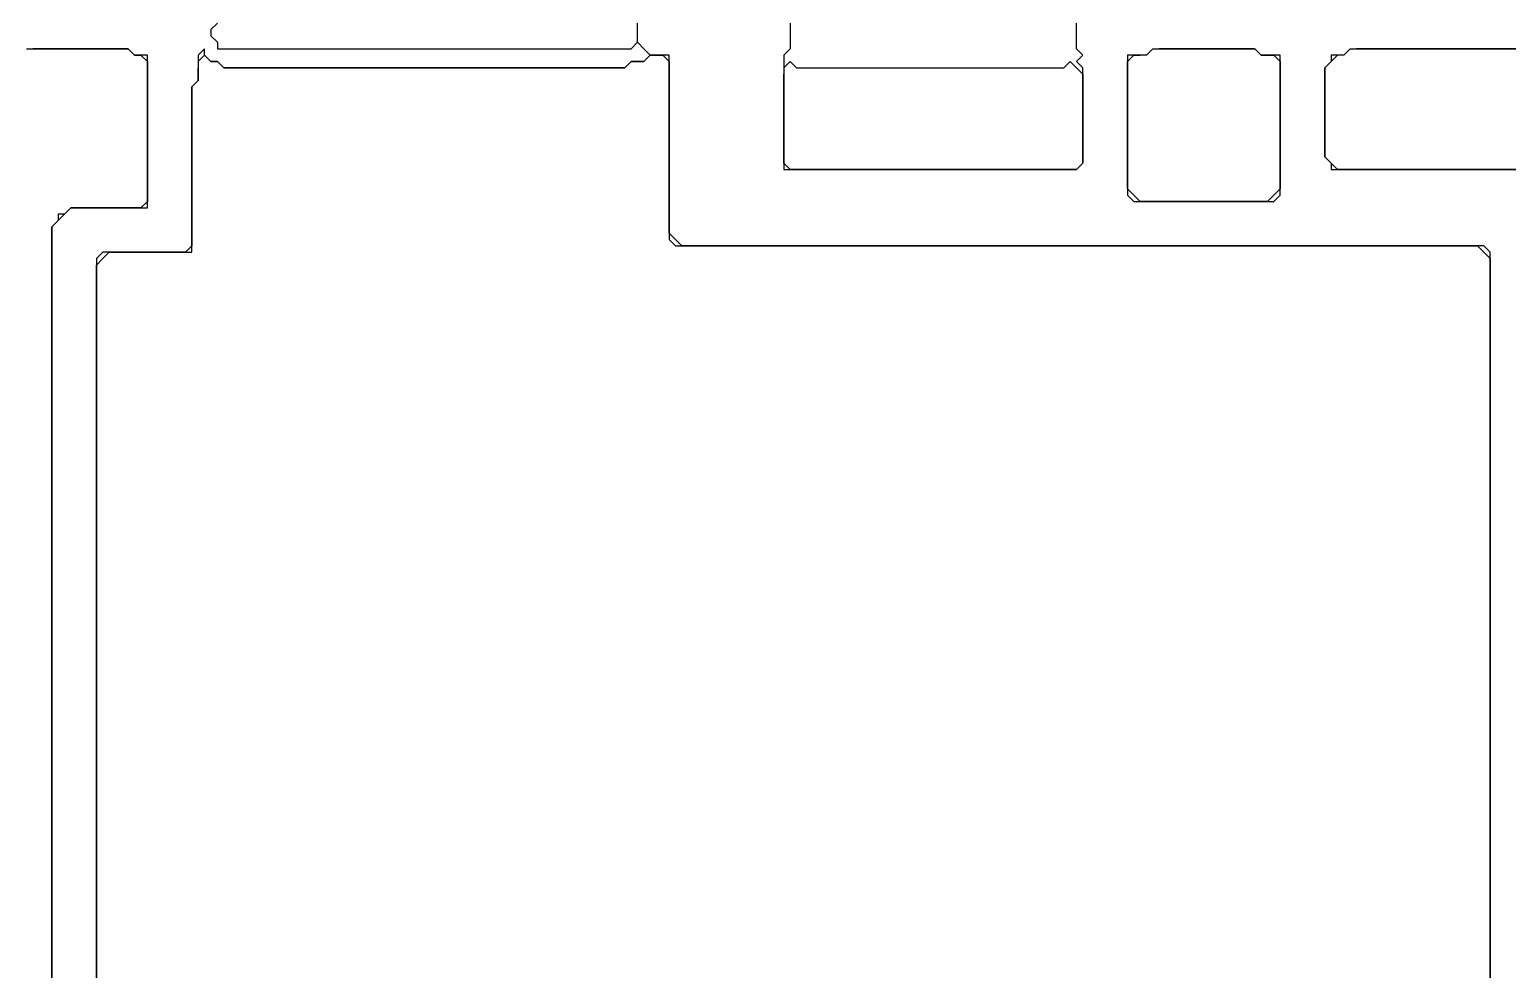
# Model space of a CAD drawing. Header units: metres. Extents: x 39 to 1548, y -1178 to -105.
# Drawn here: x 963.5 to 1196, y -554.6 to -406 of the extents above; entities that cross this region are included whole.
import ezdxf

# ---------------------------------------------------------------- set-up
doc = ezdxf.new("R2010")
doc.units = ezdxf.units.M

msp = doc.modelspace()

# ---------------------------------------------------------------- linework, layer by layer
for points in [[(993, -405), (992, -406), (992, -407), (993, -408), (993, -409), (994, -409), (995, -409), (996, -409), (997, -409), (998, -409), (999, -409), (1000, -409), (1001, -409), (1002, -409), (1003, -409), (1004, -409), (1005, -409), (1006, -409), (1007, -409), (1008, -409), (1009, -409), (1010, -409), (1011, -409), (1012, -409), (1013, -409), (1014, -409), (1015, -409), (1016, -409), (1017, -409), (1018, -409), (1019, -409), (1020, -409), (1021, -409), (1022, -409), (1023, -409), (1024, -409), (1025, -409), (1026, -409), (1027, -409), (1028, -409), (1029, -409), (1030, -409), (1031, -409), (1032, -409), (1033, -409), (1034, -409), (1035, -409), (1036, -409), (1037, -409), (1038, -409), (1039, -409), (1040, -409), (1041, -409), (1042, -409), (1043, -409), (1044, -409), (1045, -409), (1046, -409), (1047, -409), (1048, -409), (1049, -409), (1050, -409), (1051, -409), (1052, -409), (1053, -409), (1054, -409), (1055, -409), (1056, -409), (1057, -409), (1058, -409), (1059, -408), (1060, -409), (1061, -410), (1060, -411), (1059, -411), (1058, -411), (1057, -412), (1056, -412), (1055, -412), (1054, -412), (1053, -412), (1052, -412), (1051, -412), (1050, -412), (1049, -412), (1048, -412), (1047, -412), (1046, -412), (1045, -412), (1044, -412), (1043, -412), (1042, -412), (1041, -412), (1040, -412), (1039, -412), (1038, -412), (1037, -412), (1036, -412), (1035, -412), (1034, -412), (1033, -412), (1032, -412), (1031, -412), (1030, -412), (1029, -412), (1028, -412), (1027, -412), (1026, -412), (1025, -412), (1024, -412), (1023, -412), (1022, -412), (1021, -412), (1020, -412), (1019, -412), (1018, -412), (1017, -412), (1016, -412), (1015, -412), (1014, -412), (1013, -412), (1012, -412), (1011, -412), (1010, -412), (1009, -412), (1008, -412), (1007, -412), (1006, -412), (1005, -412), (1004, -412), (1003, -412), (1002, -412), (1001, -412), (1000, -412), (999, -412), (998, -412), (997, -412), (996, -412), (995, -412), (994, -412), (993, -411), (992, -411), (991, -410), (991, -409), (990, -410), (990, -411), (990, -412), (990, -413), (990, -414), (989, -415), (989, -416), (989, -417), (989, -418), (989, -419), (989, -420), (989, -421), (989, -422), (989, -423), (989, -424), (989, -425), (989, -426), (989, -427), (989, -428), (989, -429), (989, -430), (989, -431), (989, -432), (989, -433), (989, -434), (989, -435), (989, -436), (989, -437), (989, -438), (989, -439), (989, -440), (988, -441), (987, -441), (986, -441), (985, -441), (984, -441), (983, -441), (982, -441), (981, -441), (980, -441), (979, -441), (978, -441), (977, -441), (976, -441), (975, -441), (974, -442), (974, -443), (974, -444), (974, -445), (974, -446), (974, -447), (974, -448), (974, -449), (974, -450), (974, -451), (974, -452), (974, -453), (974, -454), (974, -455), (974, -456), (974, -457), (974, -458), (974, -459), (974, -460), (974, -461), (974, -462), (974, -463), (974, -464), (974, -465), (974, -466), (974, -467), (974, -468), (974, -469), (974, -470), (974, -471), (974, -472), (974, -473), (974, -474), (974, -475), (974, -476), (974, -477), (974, -478), (974, -479), (974, -480), (974, -481), (974, -482), (974, -483), (974, -484), (974, -485), (974, -486), (974, -487), (974, -488), (974, -489), (974, -490), (974, -491), (974, -492), (974, -493), (974, -494), (974, -495), (974, -496), (974, -497), (974, -498), (974, -499), (974, -500), (974, -501), (974, -502), (974, -503), (974, -504), (974, -505), (974, -506), (974, -507), (974, -508), (974, -509), (974, -510), (974, -511), (974, -512), (974, -513), (974, -514), (974, -515), (974, -516), (974, -517), (974, -518), (974, -519), (974, -520), (974, -521), (974, -522), (974, -523), (974, -524), (974, -525), (974, -526), (974, -527), (974, -528), (974, -529), (974, -530), (974, -531), (974, -532), (974, -533), (974, -534), (974, -535), (974, -536), (974, -537), (974, -538), (974, -539), (974, -540), (974, -541), (974, -542), (974, -543), (974, -544), (974, -545), (974, -546), (974, -547), (974, -548), (974, -549), (974, -550), (974, -551), (974, -552), (974, -553), (974, -554), (974, -555)], [(1193, -555), (1193, -554), (1193, -553), (1193, -552), (1193, -551), (1193, -550), (1193, -549), (1193, -548), (1193, -547), (1193, -546), (1193, -545), (1193, -544), (1193, -543), (1193, -542), (1193, -541), (1193, -540), (1193, -539), (1193, -538), (1193, -537), (1193, -536), (1193, -535), (1193, -534), (1193, -533), (1193, -532), (1193, -531), (1193, -530), (1193, -529), (1193, -528), (1193, -527), (1193, -526), (1193, -525), (1193, -524), (1193, -523), (1193, -522), (1193, -521), (1193, -520), (1193, -519), (1193, -518), (1193, -517), (1193, -516), (1193, -515), (1193, -514), (1193, -513), (1193, -512), (1193, -511), (1193, -510), (1193, -509), (1193, -508), (1193, -507), (1193, -506), (1193, -505), (1193, -504), (1193, -503), (1193, -502), (1193, -501), (1193, -500), (1193, -499), (1193, -498), (1193, -497), (1193, -496), (1193, -495), (1193, -494), (1193, -493), (1193, -492), (1193, -491), (1193, -490), (1193, -489), (1193, -488), (1193, -487), (1193, -486), (1193, -485), (1193, -484), (1193, -483), (1193, -482), (1193, -481), (1193, -480), (1193, -479), (1193, -478), (1193, -477), (1193, -476), (1193, -475), (1193, -474), (1193, -473), (1193, -472), (1193, -471), (1193, -470), (1193, -469), (1193, -468), (1193, -467), (1193, -466), (1193, -465), (1193, -464), (1193, -463), (1193, -462), (1193, -461), (1193, -460), (1193, -459), (1193, -458), (1193, -457), (1193, -456), (1193, -455), (1193, -454), (1193, -453), (1193, -452), (1193, -451), (1193, -450), (1193, -449), (1193, -448), (1193, -447), (1193, -446), (1193, -445), (1193, -444), (1193, -443), (1193, -442), (1193, -441), (1192, -440), (1191, -440), (1190, -440), (1189, -440), (1188, -440), (1187, -440), (1186, -440), (1185, -440), (1184, -440), (1183, -440), (1182, -440), (1181, -440), (1180, -440), (1179, -440), (1178, -440), (1177, -440), (1176, -440), (1175, -440), (1174, -440), (1173, -440), (1172, -440), (1171, -440), (1170, -440), (1169, -440), (1168, -440), (1167, -440), (1166, -440), (1165, -440), (1164, -440), (1163, -440), (1162, -440), (1161, -440), (1160, -440), (1159, -440), (1158, -440), (1157, -440), (1156, -440), (1155, -440), (1154, -440), (1153, -440), (1152, -440), (1151, -440), (1150, -440), (1149, -440), (1148, -440), (1147, -440), (1146, -440), (1145, -440), (1144, -440), (1143, -440), (1142, -440), (1141, -440), (1140, -440), (1139, -440), (1138, -440), (1137, -440), (1136, -440), (1135, -440), (1134, -440), (1133, -440), (1132, -440), (1131, -440), (1130, -440), (1129, -440), (1128, -440), (1127, -440), (1126, -440), (1125, -440), (1124, -440), (1123, -440), (1122, -440), (1121, -440), (1120, -440), (1119, -440), (1118, -440), (1117, -440), (1116, -440), (1115, -440), (1114, -440), (1113, -440), (1112, -440), (1111, -440), (1110, -440), (1109, -440), (1108, -440), (1107, -440), (1106, -440), (1105, -440), (1104, -440), (1103, -440), (1102, -440), (1101, -440), (1100, -440), (1099, -440), (1098, -440), (1097, -440), (1096, -440), (1095, -440), (1094, -440), (1093, -440), (1092, -440), (1091, -440), (1090, -440), (1089, -440), (1088, -440), (1087, -440), (1086, -440), (1085, -440), (1084, -440), (1083, -440), (1082, -440), (1081, -440), (1080, -440), (1079, -440), (1078, -440), (1077, -440), (1076, -440), (1075, -440), (1074, -440), (1073, -440), (1072, -440), (1071, -440), (1070, -440), (1069, -440), (1068, -440), (1067, -440), (1066, -440), (1065, -439), (1064, -438), (1064, -437), (1064, -436), (1064, -435), (1064, -434), (1064, -433), (1064, -432), (1064, -431), (1064, -430), (1064, -429), (1064, -428), (1064, -427), (1064, -426), (1064, -425), (1064, -424), (1064, -423), (1064, -422), (1064, -421), (1064, -420), (1064, -419), (1064, -418), (1064, -417), (1064, -416), (1064, -415), (1064, -414), (1064, -413), (1064, -412), (1064, -411), (1064, -410), (1063, -410), (1062, -410), (1061, -410), (1060, -409), (1059, -408), (1059, -407), (1059, -406), (1059, -405)], [(1083, -405), (1083, -406), (1083, -407), (1083, -408), (1083, -409), (1082, -410), (1082, -411), (1082, -412), (1082, -413), (1082, -414), (1082, -415), (1082, -416), (1082, -417), (1082, -418), (1082, -419), (1082, -420), (1082, -421), (1082, -422), (1082, -423), (1082, -424), (1082, -425), (1082, -426), (1082, -427), (1082, -428), (1083, -428), (1084, -428), (1085, -428), (1086, -428), (1087, -428), (1088, -428), (1089, -428), (1090, -428), (1091, -428), (1092, -428), (1093, -428), (1094, -428), (1095, -428), (1096, -428), (1097, -428), (1098, -428), (1099, -428), (1100, -428), (1101, -428), (1102, -428), (1103, -428), (1104, -428), (1105, -428), (1106, -428), (1107, -428), (1108, -428), (1109, -428), (1110, -428), (1111, -428), (1112, -428), (1113, -428), (1114, -428), (1115, -428), (1116, -428), (1117, -428), (1118, -428), (1119, -428), (1120, -428), (1121, -428), (1122, -428), (1123, -428), (1124, -428), (1125, -428), (1126, -428), (1127, -428), (1128, -428), (1129, -427), (1129, -426), (1129, -425), (1129, -424), (1129, -423), (1129, -422), (1129, -421), (1129, -420), (1129, -419), (1129, -418), (1129, -417), (1129, -416), (1129, -415), (1129, -414), (1129, -413), (1129, -412), (1128, -411), (1129, -410), (1128, -409), (1128, -408), (1128, -407), (1128, -406), (1128, -405)], [(963, -409), (964, -409), (965, -409), (966, -409), (967, -409), (968, -409), (969, -409), (970, -409), (971, -409), (972, -409), (973, -409), (974, -409), (975, -409), (976, -409), (977, -409), (978, -409), (979, -409), (980, -410), (981, -410), (982, -411), (982, -412), (982, -413), (982, -414), (982, -415), (982, -416), (982, -417), (982, -418), (982, -419), (982, -420), (982, -421), (982, -422), (982, -423), (982, -424), (982, -425), (982, -426), (982, -427), (982, -428), (982, -429), (982, -430), (982, -431), (982, -432), (982, -433), (981, -434), (980, -434), (979, -434), (978, -434), (977, -434), (976, -434), (975, -434), (974, -434), (973, -434), (972, -434), (971, -434), (970, -434), (969, -435), (968, -435), (968, -436), (967, -437), (967, -438), (967, -439), (967, -440), (967, -441), (967, -442), (967, -443), (967, -444), (967, -445), (967, -446), (967, -447), (967, -448), (967, -449), (967, -450), (967, -451), (967, -452), (967, -453), (967, -454), (967, -455), (967, -456), (967, -457), (967, -458), (967, -459), (967, -460), (967, -461), (967, -462), (967, -463), (967, -464), (967, -465), (967, -466), (967, -467), (967, -468), (967, -469), (967, -470), (967, -471), (967, -472), (967, -473), (967, -474), (967, -475), (967, -476), (967, -477), (967, -478), (967, -479), (967, -480), (967, -481), (967, -482), (967, -483), (967, -484), (967, -485), (967, -486), (967, -487), (967, -488), (967, -489), (967, -490), (967, -491), (967, -492), (967, -493), (967, -494), (967, -495), (967, -496), (967, -497), (967, -498), (967, -499), (967, -500), (967, -501), (967, -502), (967, -503), (967, -504), (967, -505), (967, -506), (967, -507), (967, -508), (967, -509), (967, -510), (967, -511), (967, -512), (967, -513), (967, -514), (967, -515), (967, -516), (967, -517), (967, -518), (967, -519), (967, -520), (967, -521), (967, -522), (967, -523), (967, -524), (967, -525), (967, -526), (967, -527), (967, -528), (967, -529), (967, -530), (967, -531), (967, -532), (967, -533), (967, -534), (967, -535), (967, -536), (967, -537), (967, -538), (967, -539), (967, -540), (967, -541), (967, -542), (967, -543), (967, -544), (967, -545), (967, -546), (967, -547), (967, -548), (967, -549), (967, -550), (967, -551), (967, -552), (967, -553), (967, -554), (967, -555)], [(967, -555), (967, -554), (967, -553), (967, -552), (967, -551), (967, -550), (967, -549), (967, -548), (967, -547), (967, -546), (967, -545), (967, -544), (967, -543), (967, -542), (967, -541), (967, -540), (967, -539), (967, -538), (967, -537), (967, -536), (967, -535), (967, -534), (967, -533), (967, -532), (967, -531), (967, -530), (967, -529), (967, -528), (967, -527), (967, -526), (967, -525), (967, -524), (967, -523), (967, -522), (967, -521), (967, -520), (967, -519), (967, -518), (967, -517), (967, -516), (967, -515), (967, -514), (967, -513), (967, -512), (967, -511), (967, -510), (967, -509), (967, -508), (967, -507), (967, -506), (967, -505), (967, -504), (967, -503), (967, -502), (967, -501), (967, -500), (967, -499), (967, -498), (967, -497), (967, -496), (967, -495), (967, -494), (967, -493), (967, -492), (967, -491), (967, -490), (967, -489), (967, -488), (967, -487), (967, -486), (967, -485), (967, -484), (967, -483), (967, -482), (967, -481), (967, -480), (967, -479), (967, -478), (967, -477), (967, -476), (967, -475), (967, -474), (967, -473), (967, -472), (967, -471), (967, -470), (967, -469), (967, -468), (967, -467), (967, -466), (967, -465), (967, -464), (967, -463), (967, -462), (967, -461), (967, -460), (967, -459), (967, -458), (967, -457), (967, -456), (967, -455), (967, -454), (967, -453), (967, -452), (967, -451), (967, -450), (967, -449), (967, -448), (967, -447), (967, -446), (967, -445), (967, -444), (967, -443), (967, -442), (967, -441), (967, -440), (967, -439), (967, -438), (967, -437), (968, -436), (969, -435), (970, -434), (971, -434), (972, -434), (973, -434), (974, -434), (975, -434), (976, -434), (977, -434), (978, -434), (979, -434), (980, -434), (981, -434), (982, -434), (982, -433), (982, -432), (982, -431), (982, -430), (982, -429), (982, -428), (982, -427), (982, -426), (982, -425), (982, -424), (982, -423), (982, -422), (982, -421), (982, -420), (982, -419), (982, -418), (982, -417), (982, -416), (982, -415), (982, -414), (982, -413), (982, -412), (982, -411), (982, -410), (981, -410), (980, -410), (979, -409), (978, -409), (977, -409), (976, -409), (975, -409), (974, -409), (973, -409), (972, -409), (971, -409), (970, -409), (969, -409), (968, -409), (967, -409), (966, -409), (965, -409), (964, -409)], [(1139, -410), (1140, -409), (1141, -409), (1142, -409), (1143, -409), (1144, -409), (1145, -409), (1146, -409), (1147, -409), (1148, -409), (1149, -409), (1150, -409), (1151, -409), (1152, -409), (1153, -409), (1154, -409), (1155, -409), (1156, -409), (1157, -410), (1158, -410), (1159, -410), (1160, -411), (1160, -412), (1160, -413), (1160, -414), (1160, -415), (1160, -416), (1160, -417), (1160, -418), (1160, -419), (1160, -420), (1160, -421), (1160, -422), (1160, -423), (1160, -424), (1160, -425), (1160, -426), (1160, -427), (1160, -428), (1160, -429), (1160, -430), (1160, -431), (1159, -432), (1158, -433), (1157, -433), (1156, -433), (1155, -433), (1154, -433), (1153, -433), (1152, -433), (1151, -433), (1150, -433), (1149, -433), (1148, -433), (1147, -433), (1146, -433), (1145, -433), (1144, -433), (1143, -433), (1142, -433), (1141, -433), (1140, -433), (1139, -433), (1138, -433), (1137, -432), (1136, -431), (1136, -430), (1136, -429), (1136, -428), (1136, -427), (1136, -426), (1136, -425), (1136, -424), (1136, -423), (1136, -422), (1136, -421), (1136, -420), (1136, -419), (1136, -418), (1136, -417), (1136, -416), (1136, -415), (1136, -414), (1136, -413), (1136, -412), (1136, -411), (1137, -410), (1138, -410)], [(1140, -409), (1139, -410), (1138, -410), (1137, -410), (1136, -410), (1136, -411), (1136, -412), (1136, -413), (1136, -414), (1136, -415), (1136, -416), (1136, -417), (1136, -418), (1136, -419), (1136, -420), (1136, -421), (1136, -422), (1136, -423), (1136, -424), (1136, -425), (1136, -426), (1136, -427), (1136, -428), (1136, -429), (1136, -430), (1136, -431), (1136, -432), (1137, -433), (1138, -433), (1139, -433), (1140, -433), (1141, -433), (1142, -433), (1143, -433), (1144, -433), (1145, -433), (1146, -433), (1147, -433), (1148, -433), (1149, -433), (1150, -433), (1151, -433), (1152, -433), (1153, -433), (1154, -433), (1155, -433), (1156, -433), (1157, -433), (1158, -433), (1159, -433), (1160, -432), (1160, -431), (1160, -430), (1160, -429), (1160, -428), (1160, -427), (1160, -426), (1160, -425), (1160, -424), (1160, -423), (1160, -422), (1160, -421), (1160, -420), (1160, -419), (1160, -418), (1160, -417), (1160, -416), (1160, -415), (1160, -414), (1160, -413), (1160, -412), (1160, -411), (1160, -410), (1159, -410), (1158, -410), (1157, -410), (1156, -409), (1155, -409), (1154, -409), (1153, -409), (1152, -409), (1151, -409), (1150, -409), (1149, -409), (1148, -409), (1147, -409), (1146, -409), (1145, -409), (1144, -409), (1143, -409), (1142, -409), (1141, -409)], [(1171, -409), (1170, -410), (1169, -410), (1168, -410), (1168, -411), (1167, -412), (1167, -413), (1167, -414), (1167, -415), (1167, -416), (1167, -417), (1167, -418), (1167, -419), (1167, -420), (1167, -421), (1167, -422), (1167, -423), (1167, -424), (1167, -425), (1167, -426), (1168, -427), (1168, -428), (1169, -428), (1170, -428), (1171, -428), (1172, -428), (1173, -428), (1174, -428), (1175, -428), (1176, -428), (1177, -428), (1178, -428), (1179, -428), (1180, -428), (1181, -428), (1182, -428), (1183, -428), (1184, -428), (1185, -428), (1186, -428), (1187, -428), (1188, -428), (1189, -428), (1190, -428), (1191, -428), (1192, -428), (1193, -428), (1194, -428), (1195, -428), (1196, -428), (1197, -428)], [(1170, -410), (1171, -409), (1172, -409), (1173, -409), (1174, -409), (1175, -409), (1176, -409), (1177, -409), (1178, -409), (1179, -409), (1180, -409), (1181, -409), (1182, -409), (1183, -409), (1184, -409), (1185, -409), (1186, -409), (1187, -409), (1188, -409), (1189, -409), (1190, -409), (1191, -409), (1192, -409), (1193, -409), (1194, -409), (1195, -409), (1196, -409), (1197, -409)], [(1197, -409), (1196, -409), (1195, -409), (1194, -409), (1193, -409), (1192, -409), (1191, -409), (1190, -409), (1189, -409), (1188, -409), (1187, -409), (1186, -409), (1185, -409), (1184, -409), (1183, -409), (1182, -409), (1181, -409), (1180, -409), (1179, -409), (1178, -409), (1177, -409), (1176, -409), (1175, -409), (1174, -409), (1173, -409), (1172, -409)], [(990, -411), (991, -410), (992, -411), (993, -411), (994, -412), (995, -412), (996, -412), (997, -412), (998, -412), (999, -412), (1000, -412), (1001, -412), (1002, -412), (1003, -412), (1004, -412), (1005, -412), (1006, -412), (1007, -412), (1008, -412), (1009, -412), (1010, -412), (1011, -412), (1012, -412), (1013, -412), (1014, -412), (1015, -412), (1016, -412), (1017, -412), (1018, -412), (1019, -412), (1020, -412), (1021, -412), (1022, -412), (1023, -412), (1024, -412), (1025, -412), (1026, -412), (1027, -412), (1028, -412), (1029, -412), (1030, -412), (1031, -412), (1032, -412), (1033, -412), (1034, -412), (1035, -412), (1036, -412), (1037, -412), (1038, -412), (1039, -412), (1040, -412), (1041, -412), (1042, -412), (1043, -412), (1044, -412), (1045, -412), (1046, -412), (1047, -412), (1048, -412), (1049, -412), (1050, -412), (1051, -412), (1052, -412), (1053, -412), (1054, -412), (1055, -412), (1056, -412), (1057, -412), (1058, -411), (1059, -411), (1060, -411), (1061, -410), (1062, -410), (1063, -410), (1064, -411), (1064, -412), (1064, -413), (1064, -414), (1064, -415), (1064, -416), (1064, -417), (1064, -418), (1064, -419), (1064, -420), (1064, -421), (1064, -422), (1064, -423), (1064, -424), (1064, -425), (1064, -426), (1064, -427), (1064, -428), (1064, -429), (1064, -430), (1064, -431), (1064, -432), (1064, -433), (1064, -434), (1064, -435), (1064, -436), (1064, -437), (1064, -438), (1064, -439), (1065, -440), (1066, -440), (1067, -440), (1068, -440), (1069, -440), (1070, -440), (1071, -440), (1072, -440), (1073, -440), (1074, -440), (1075, -440), (1076, -440), (1077, -440), (1078, -440), (1079, -440), (1080, -440), (1081, -440), (1082, -440), (1083, -440), (1084, -440), (1085, -440), (1086, -440), (1087, -440), (1088, -440), (1089, -440), (1090, -440), (1091, -440), (1092, -440), (1093, -440), (1094, -440), (1095, -440), (1096, -440), (1097, -440), (1098, -440), (1099, -440), (1100, -440), (1101, -440), (1102, -440), (1103, -440), (1104, -440), (1105, -440), (1106, -440), (1107, -440), (1108, -440), (1109, -440), (1110, -440), (1111, -440), (1112, -440), (1113, -440), (1114, -440), (1115, -440), (1116, -440), (1117, -440), (1118, -440), (1119, -440), (1120, -440), (1121, -440), (1122, -440), (1123, -440), (1124, -440), (1125, -440), (1126, -440), (1127, -440), (1128, -440), (1129, -440), (1130, -440), (1131, -440), (1132, -440), (1133, -440), (1134, -440), (1135, -440), (1136, -440), (1137, -440), (1138, -440), (1139, -440), (1140, -440), (1141, -440), (1142, -440), (1143, -440), (1144, -440), (1145, -440), (1146, -440), (1147, -440), (1148, -440), (1149, -440), (1150, -440), (1151, -440), (1152, -440), (1153, -440), (1154, -440), (1155, -440), (1156, -440), (1157, -440), (1158, -440), (1159, -440), (1160, -440), (1161, -440), (1162, -440), (1163, -440), (1164, -440), (1165, -440), (1166, -440), (1167, -440), (1168, -440), (1169, -440), (1170, -440), (1171, -440), (1172, -440), (1173, -440), (1174, -440), (1175, -440), (1176, -440), (1177, -440), (1178, -440), (1179, -440), (1180, -440), (1181, -440), (1182, -440), (1183, -440), (1184, -440), (1185, -440), (1186, -440), (1187, -440), (1188, -440), (1189, -440), (1190, -440), (1191, -440), (1192, -441), (1193, -442), (1193, -443), (1193, -444), (1193, -445), (1193, -446), (1193, -447), (1193, -448), (1193, -449), (1193, -450), (1193, -451), (1193, -452), (1193, -453), (1193, -454), (1193, -455), (1193, -456), (1193, -457), (1193, -458), (1193, -459), (1193, -460), (1193, -461), (1193, -462), (1193, -463), (1193, -464), (1193, -465), (1193, -466), (1193, -467), (1193, -468), (1193, -469), (1193, -470), (1193, -471), (1193, -472), (1193, -473), (1193, -474), (1193, -475), (1193, -476), (1193, -477), (1193, -478), (1193, -479), (1193, -480), (1193, -481), (1193, -482), (1193, -483), (1193, -484), (1193, -485), (1193, -486), (1193, -487), (1193, -488), (1193, -489), (1193, -490), (1193, -491), (1193, -492), (1193, -493), (1193, -494), (1193, -495), (1193, -496), (1193, -497), (1193, -498), (1193, -499), (1193, -500), (1193, -501), (1193, -502), (1193, -503), (1193, -504), (1193, -505), (1193, -506), (1193, -507), (1193, -508), (1193, -509), (1193, -510), (1193, -511), (1193, -512), (1193, -513), (1193, -514), (1193, -515), (1193, -516), (1193, -517), (1193, -518), (1193, -519), (1193, -520), (1193, -521), (1193, -522), (1193, -523), (1193, -524), (1193, -525), (1193, -526), (1193, -527), (1193, -528), (1193, -529), (1193, -530), (1193, -531), (1193, -532), (1193, -533), (1193, -534), (1193, -535), (1193, -536), (1193, -537), (1193, -538), (1193, -539), (1193, -540), (1193, -541), (1193, -542), (1193, -543), (1193, -544), (1193, -545), (1193, -546), (1193, -547), (1193, -548), (1193, -549), (1193, -550), (1193, -551), (1193, -552), (1193, -553), (1193, -554), (1193, -555)], [(1082, -412), (1083, -411), (1084, -412), (1085, -412), (1086, -412), (1087, -412), (1088, -412), (1089, -412), (1090, -412), (1091, -412), (1092, -412), (1093, -412), (1094, -412), (1095, -412), (1096, -412), (1097, -412), (1098, -412), (1099, -412), (1100, -412), (1101, -412), (1102, -412), (1103, -412), (1104, -412), (1105, -412), (1106, -412), (1107, -412), (1108, -412), (1109, -412), (1110, -412), (1111, -412), (1112, -412), (1113, -412), (1114, -412), (1115, -412), (1116, -412), (1117, -412), (1118, -412), (1119, -412), (1120, -412), (1121, -412), (1122, -412), (1123, -412), (1124, -412), (1125, -412), (1126, -412), (1127, -411), (1128, -412), (1129, -413), (1129, -414), (1129, -415), (1129, -416), (1129, -417), (1129, -418), (1129, -419), (1129, -420), (1129, -421), (1129, -422), (1129, -423), (1129, -424), (1129, -425), (1129, -426), (1129, -427), (1128, -428), (1127, -428), (1126, -428), (1125, -428), (1124, -428), (1123, -428), (1122, -428), (1121, -428), (1120, -428), (1119, -428), (1118, -428), (1117, -428), (1116, -428), (1115, -428), (1114, -428), (1113, -428), (1112, -428), (1111, -428), (1110, -428), (1109, -428), (1108, -428), (1107, -428), (1106, -428), (1105, -428), (1104, -428), (1103, -428), (1102, -428), (1101, -428), (1100, -428), (1099, -428), (1098, -428), (1097, -428), (1096, -428), (1095, -428), (1094, -428), (1093, -428), (1092, -428), (1091, -428), (1090, -428), (1089, -428), (1088, -428), (1087, -428), (1086, -428), (1085, -428), (1084, -428), (1083, -428), (1082, -427), (1082, -426), (1082, -425), (1082, -424), (1082, -423), (1082, -422), (1082, -421), (1082, -420), (1082, -419), (1082, -418), (1082, -417), (1082, -416), (1082, -415), (1082, -414), (1082, -413)], [(1197, -428), (1196, -428), (1195, -428), (1194, -428), (1193, -428), (1192, -428), (1191, -428), (1190, -428), (1189, -428), (1188, -428), (1187, -428), (1186, -428), (1185, -428), (1184, -428), (1183, -428), (1182, -428), (1181, -428), (1180, -428), (1179, -428), (1178, -428), (1177, -428), (1176, -428), (1175, -428), (1174, -428), (1173, -428), (1172, -428), (1171, -428), (1170, -428), (1169, -428), (1168, -427), (1167, -426), (1167, -425), (1167, -424), (1167, -423), (1167, -422), (1167, -421), (1167, -420), (1167, -419), (1167, -418), (1167, -417), (1167, -416), (1167, -415), (1167, -414), (1167, -413), (1167, -412), (1168, -411), (1169, -410)], [(974, -555), (974, -554), (974, -553), (974, -552), (974, -551), (974, -550), (974, -549), (974, -548), (974, -547), (974, -546), (974, -545), (974, -544), (974, -543), (974, -542), (974, -541), (974, -540), (974, -539), (974, -538), (974, -537), (974, -536), (974, -535), (974, -534), (974, -533), (974, -532), (974, -531), (974, -530), (974, -529), (974, -528), (974, -527), (974, -526), (974, -525), (974, -524), (974, -523), (974, -522), (974, -521), (974, -520), (974, -519), (974, -518), (974, -517), (974, -516), (974, -515), (974, -514), (974, -513), (974, -512), (974, -511), (974, -510), (974, -509), (974, -508), (974, -507), (974, -506), (974, -505), (974, -504), (974, -503), (974, -502), (974, -501), (974, -500), (974, -499), (974, -498), (974, -497), (974, -496), (974, -495), (974, -494), (974, -493), (974, -492), (974, -491), (974, -490), (974, -489), (974, -488), (974, -487), (974, -486), (974, -485), (974, -484), (974, -483), (974, -482), (974, -481), (974, -480), (974, -479), (974, -478), (974, -477), (974, -476), (974, -475), (974, -474), (974, -473), (974, -472), (974, -471), (974, -470), (974, -469), (974, -468), (974, -467), (974, -466), (974, -465), (974, -464), (974, -463), (974, -462), (974, -461), (974, -460), (974, -459), (974, -458), (974, -457), (974, -456), (974, -455), (974, -454), (974, -453), (974, -452), (974, -451), (974, -450), (974, -449), (974, -448), (974, -447), (974, -446), (974, -445), (974, -444), (974, -443), (975, -442), (976, -441), (977, -441), (978, -441), (979, -441), (980, -441), (981, -441), (982, -441), (983, -441), (984, -441), (985, -441), (986, -441), (987, -441), (988, -441), (989, -441), (989, -440), (989, -439), (989, -438), (989, -437), (989, -436), (989, -435), (989, -434), (989, -433), (989, -432), (989, -431), (989, -430), (989, -429), (989, -428), (989, -427), (989, -426), (989, -425), (989, -424), (989, -423), (989, -422), (989, -421), (989, -420), (989, -419), (989, -418), (989, -417), (989, -416), (989, -415), (990, -414), (990, -413), (990, -412)]]:
    msp.add_lwpolyline(points)

doc.saveas('drawing.dxf')
